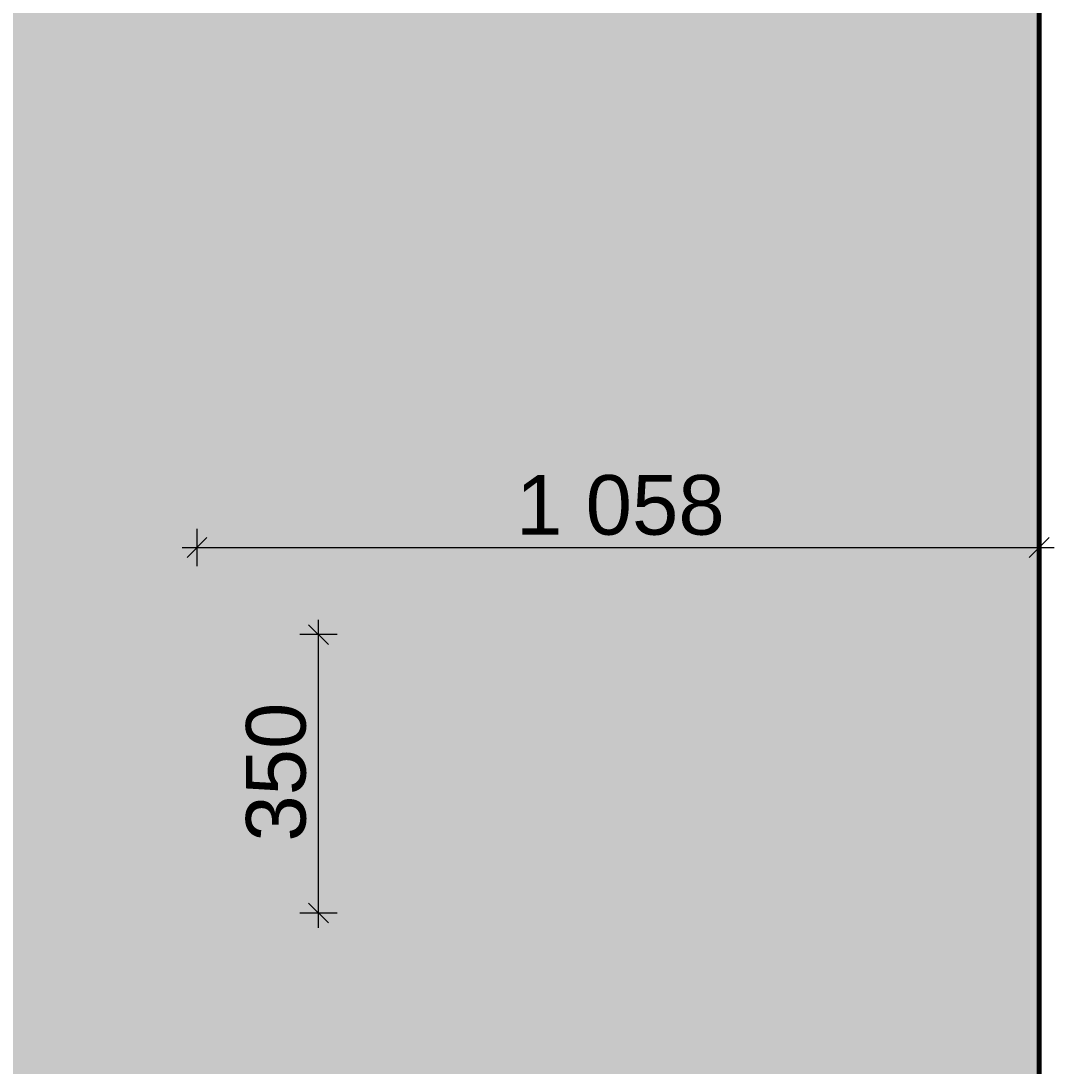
# Model space of a CAD drawing. Header units: millimetres. Extents: x 2336463 to 2579121, y 595385 to 778077.
# Drawn here: x 2478127 to 2479426, y 624039 to 625353 of the extents above; entities that cross this region are included whole.
import ezdxf

# ---------------------------------------------------------------- set-up
doc = ezdxf.new("R2010")
doc.units = ezdxf.units.MM
doc.header["$MEASUREMENT"] = 0
doc.layers.add('+возводимые стены_Ном._пера__104', color=7, linetype='Continuous', lineweight=5, true_color=0x96e196)
doc.layers.add('1 Планировка размеры_Ном._пера__242', color=7, linetype='Continuous', lineweight=13, true_color=0x1b55b5)
for name, color, linetype, lineweight in [('+возводимые стены_Ном._пера__19', 255, 'Continuous', 0), ('Интерьер - Мебель_Ном._пера__1', 7, 'Continuous', 13), ('Интерьер - Мебель_Ном._пера__41', 7, 'Continuous', 60)]:
    doc.layers.add(name, color=color, linetype=linetype, lineweight=lineweight)
doc.layers.add('1 Планировка размеры', color=7, linetype='Continuous')
doc.styles.add('СГЕНЕРИР_СТИЛЬ_1', font='arial.ttf')
doc.dimstyles.new('СГЕНЕРИР_СТИЛЬ__1', dxfattribs={"dimtxt": 75, "dimasz": 23.75, "dimexe": 0.18, "dimexo": 300, "dimgap": 0, "dimtad": 1, "dimtih": 1, "dimtoh": 1, "dimdec": 0, "dimzin": 0, "dimdsep": 46, "dimtxsty": 'СГЕНЕРИР_СТИЛЬ_1', "dimblk": 'ARROWHEAD_6', "dimblk1": 'ARROWHEAD_6', "dimblk2": 'ARROWHEAD_6', "dimcen": 0.09, "dimclrd": 256, "dimclre": 256, "dimclrt": 256, "dimazin": 0, "dimtfac": 1, "dimtdec": 4, "dimtmove": 0, "dimatfit": 3, "dimfxl": 0, "dimtolj": 1, "dimtzin": 0, "dimarcsym": 0})
doc.dimstyles.new('СГЕНЕРИР_СТИЛЬ__2', dxfattribs={"dimtxt": 75, "dimasz": 23.75, "dimexe": 0.18, "dimexo": 300, "dimgap": 0, "dimtad": 1, "dimdec": 0, "dimzin": 0, "dimdsep": 46, "dimtxsty": 'СГЕНЕРИР_СТИЛЬ_1', "dimblk": 'ARROWHEAD_6', "dimblk1": 'ARROWHEAD_6', "dimblk2": 'ARROWHEAD_6', "dimcen": 0.09, "dimclrd": 256, "dimclre": 256, "dimclrt": 256, "dimazin": 0, "dimtfac": 1, "dimtdec": 4, "dimtmove": 0, "dimatfit": 3, "dimfxl": 0, "dimtolj": 1, "dimtzin": 0, "dimarcsym": 0})

# ---------------------------------------------------------------- blocks, each defined once
blk = doc.blocks.new('*D2224', base_point=(2086872, 585813.7))
at = {"layer": '1 Планировка размеры_Ном._пера__242', "color": 152, "linetype": 'Continuous', "lineweight": 13, "true_color": 0x1b55b5}
for p, q in [((2478513.8, 624568.9), (2478488.8, 624593.9)), ((2478501.3, 624581.4), (2478501.3, 624600.2)), ((2478524.7, 624581.4), (2478477.9, 624581.4)), ((2478501.3, 624231.4), (2478501.3, 624581.4)), ((2478488.8, 624243.9), (2478513.8, 624218.9)), ((2478524.7, 624231.4), (2478477.9, 624231.4)), ((2478501.3, 624212.7), (2478501.3, 624231.4))]:
    blk.add_line(p, q, dxfattribs=at)
at = {"layer": '1 Планировка размеры_Ном._пера__242', "color": 152, "lineweight": 13, "true_color": 0x1b55b5, "insert": (2478486.3, 624321.1), "char_height": 75, "attachment_point": 7, "rotation": 90, "style": 'СГЕНЕРИР_СТИЛЬ_1'}
blk.add_mtext('\\A1;{\\pql;\\fArial|b0|i0|c204|p38;350}', dxfattribs=at)
blk = doc.blocks.new('ARROWHEAD_6')
at = {"color": 0, "linetype": 'Continuous', "lineweight": 0}
for p, q in [((0, 0), (-1, 0)), ((-0.5, -0.5), (0.5, 0.5))]:
    blk.add_line(p, q, dxfattribs=at)
blk = doc.blocks.new('*D2225', base_point=(2086872, 585813.7))
at = {"layer": '1 Планировка размеры_Ном._пера__242', "color": 152, "linetype": 'Continuous', "lineweight": 13, "true_color": 0x1b55b5}
for p, q in [((2478348.7, 624667.6), (2478348.7, 624714.4)), ((2479407.1, 623331.4), (2479407.1, 624714.4)), ((2478361.2, 624703.5), (2478336.2, 624678.5)), ((2479394.6, 624678.5), (2479419.6, 624703.5)), ((2478330, 624691), (2478348.7, 624691)), ((2478348.7, 624691), (2479407.1, 624691)), ((2479407.1, 624691), (2479425.8, 624691))]:
    blk.add_line(p, q, dxfattribs=at)
at = {"layer": '1 Планировка размеры_Ном._пера__242', "color": 152, "lineweight": 13, "true_color": 0x1b55b5, "insert": (2478749.7, 624706), "char_height": 75, "attachment_point": 7, "style": 'СГЕНЕРИР_СТИЛЬ_1'}
blk.add_mtext('\\A1;{\\pql;\\fArial|b0|i0|c204|p38;1\xa0058}', dxfattribs=at)

msp = doc.modelspace()

# ---------------------------------------------------------------- hatches: boundary and pattern name
at = {"layer": '+возводимые стены_Ном._пера__104', "linetype": 'Continuous', "lineweight": 0, "true_color": 0xb0e8b0}
msp.add_hatch(color=9, dxfattribs=at).paths.add_polyline_path([(2477412.1, 624531.4), (2478348.7, 624531.4), (2478348.7, 624231.4), (2477412.1, 624231.4), (2477412.1, 623031.4), (2479407.1, 623031.4), (2479407.1, 624231.4), (2479407.1, 626476.9), (2478348.7, 626476.9), (2477412.1, 626476.9)])
at = {"layer": '+возводимые стены_Ном._пера__19', "linetype": 'Continuous', "lineweight": 0}
msp.add_hatch(color=255, dxfattribs=at).paths.add_polyline_path([(2478348.7, 624231.4), (2476862.1, 624231.4), (2476862.1, 624581.4), (2478348.7, 624581.4)])

# ---------------------------------------------------------------- linework, layer by layer
at = {"layer": 'Интерьер - Мебель_Ном._пера__1', "color": 7, "linetype": 'Continuous', "lineweight": 13}
msp.add_line((2479407.1, 627981.4), (2479407.1, 623031.4), dxfattribs=at)
at = {"layer": 'Интерьер - Мебель_Ном._пера__41', "color": 7, "linetype": 'Continuous', "lineweight": 60}
for p, q in [((2479407.1, 627981.4), (2479407.1, 623031.4)), ((2479407.1, 623026.9), (2479407.1, 626476.9))]:
    msp.add_line(p, q, dxfattribs=at)

# ---------------------------------------------------------------- dimensions: what is measured, and where the dimension line sits
at = {"layer": '1 Планировка размеры', "color": 152, "linetype": 'Continuous', "lineweight": 13, "true_color": 0x1b55b5}
dim = msp.add_linear_dim(base=(2479407.1, 624691), p1=(2478348.7, 624581.4), p2=(2479407.1, 623031.4), dimstyle='СГЕНЕРИР_СТИЛЬ__1', dxfattribs=at)
dim.commit()
dim.dimension.update_dxf_attribs({"geometry": '*D2225', "text_midpoint": (2478878.5, 624743.5), "dimtype": 160})
dim = msp.add_linear_dim(base=(2478501.3, 624581.4), p1=(2478348.7, 624231.4), p2=(2478348.7, 624581.4), angle=90, dimstyle='СГЕНЕРИР_СТИЛЬ__2', dxfattribs=at)
dim.commit()
dim.dimension.update_dxf_attribs({"geometry": '*D2224', "text_midpoint": (2478448.8, 624406.8), "dimtype": 160, "text_rotation": 90})

doc.saveas('drawing.dxf')
